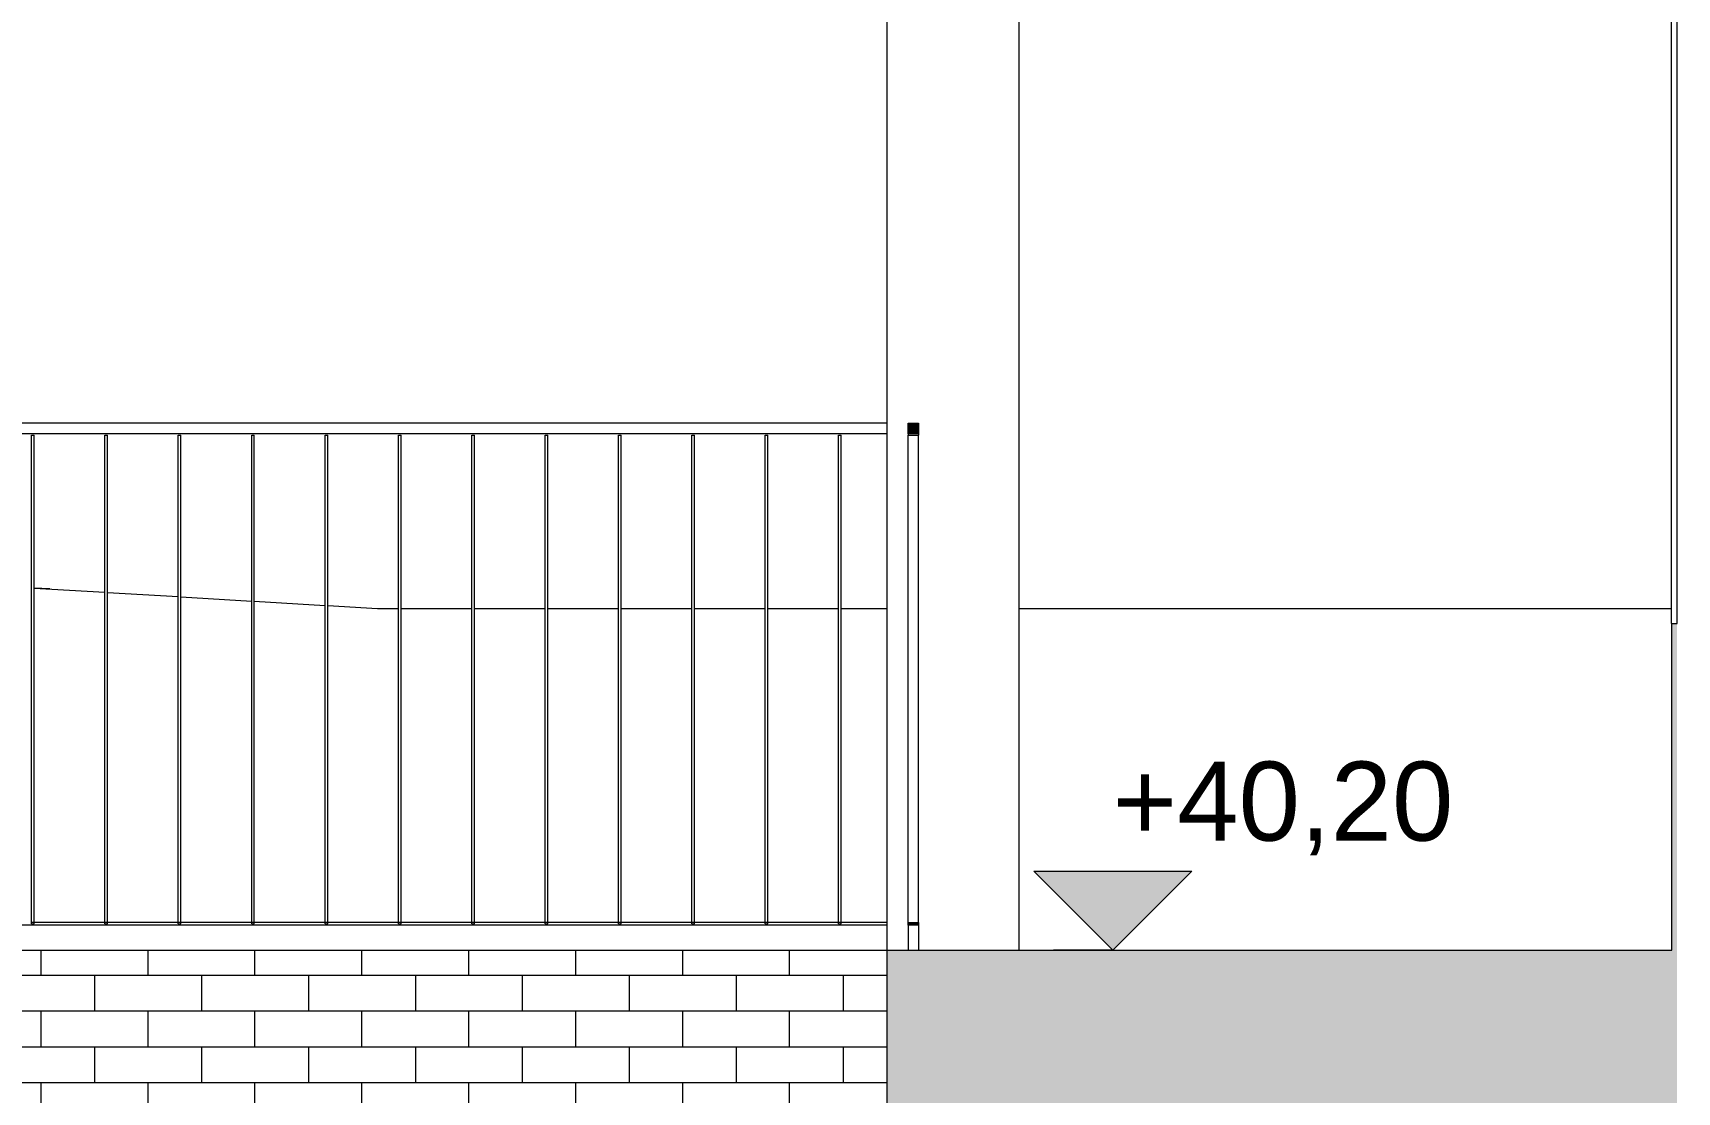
# Model space of a CAD drawing. Header units: metres. Extents: x -111189 to -108577, y -72951 to -72647.
# Drawn here: x -108987.712 to -108984.591, y -72944.997 to -72942.986 of the extents above; entities that cross this region are included whole.
import ezdxf

# ---------------------------------------------------------------- set-up
doc = ezdxf.new("R2010")
doc.units = ezdxf.units.M
doc.header["$MEASUREMENT"] = 0
for name, color, linetype in [('03 - LAJES', 7, 'Continuous'), ('05 - PAREDES..35', 7, 'Continuous'), ('06 - ESCADAS _ GUARDAS', 7, 'Continuous'), ('06 - FORRA', 7, 'Continuous'), ('07 - MUROS', 7, 'Continuous'), ('12 - COTAS GERAIS', 7, 'Continuous')]:
    doc.layers.add(name, color=color, linetype=linetype)
doc.styles.add('ESTILO_GERADO_7', font='')
doc.styles.get('ESTILO_GERADO_7').set_extended_font_data('Helvetica')
doc.dimstyles.new('ESTILO_GERADO__5', dxfattribs={"dimtxt": 0.15, "dimasz": 0.114, "dimexe": 0.18, "dimexo": 0.0625, "dimgap": 0, "dimtad": 1, "dimzin": 0, "dimdsep": 46, "dimtxsty": 'ESTILO_GERADO_7', "dimblk": 'ARROWHEAD_2', "dimblk1": 'ARROWHEAD_2', "dimblk2": 'ARROWHEAD_2', "dimcen": 0.09, "dimse1": 1, "dimse2": 1, "dimclrd": 7, "dimclre": 7, "dimclrt": 7, "dimadec": 0, "dimazin": 0, "dimtfac": 1, "dimtdec": 4, "dimtmove": 0, "dimatfit": 3, "dimfxl": 1, "dimtolj": 1, "dimtzin": 0, "dimarcsym": 0})

# ---------------------------------------------------------------- blocks, each defined once
blk = doc.blocks.new('Corte Elem_27_1', base_point=(-108818.3944, -72944.7073))
at = {"layer": '06 - ESCADAS _ GUARDAS', "linetype": 'Continuous', "lineweight": 13}
blk.add_hatch(color=251, dxfattribs=at).paths.add_polyline_path([(-108986.0305, -72943.7273), (-108986.0505, -72943.7273), (-108986.0505, -72943.7473), (-108986.0305, -72943.7473)])
at = {"layer": '06 - ESCADAS _ GUARDAS', "color": 7, "linetype": 'Continuous', "lineweight": 20}
for p, q in [((-108986.0505, -72943.7473), (-108986.0505, -72943.7273)), ((-108986.0505, -72943.7273), (-108986.0305, -72943.7273)), ((-108986.0305, -72943.7273), (-108986.0305, -72943.7473)), ((-108986.0305, -72943.7473), (-108986.0505, -72943.7473))]:
    blk.add_line(p, q, dxfattribs=at)
blk = doc.blocks.new('Corte Elem_69_1', base_point=(-108818.3944, -72944.7073))
at = {"layer": '07 - MUROS', "color": 251, "linetype": 'Continuous', "lineweight": 13}
for p, q in [((-108987.7095, -72944.0399), (-108987.5752, -72944.048)), ((-108987.6801, -72944.0417), (-108987.7095, -72944.0399)), ((-108987.5702, -72944.0483), (-108987.4359, -72944.0563)), ((-108987.4309, -72944.0566), (-108987.2966, -72944.0647)), ((-108987.2916, -72944.065), (-108987.1573, -72944.073)), ((-108987.1523, -72944.0733), (-108987.0578, -72944.079)), ((-108987.0578, -72944.079), (-108987.018, -72944.079)), ((-108987.013, -72944.079), (-108986.8788, -72944.079)), ((-108986.8738, -72944.079), (-108986.7395, -72944.079)), ((-108986.7345, -72944.079), (-108986.6002, -72944.079)), ((-108986.5952, -72944.079), (-108986.4609, -72944.079)), ((-108986.4559, -72944.079), (-108986.3216, -72944.079)), ((-108986.3166, -72944.079), (-108986.1823, -72944.079)), ((-108986.1773, -72944.079), (-108986.0905, -72944.079)), ((-108985.8405, -72944.079), (-108984.7162, -72944.079)), ((-108984.7223, -72944.079), (-108984.7162, -72944.079)), ((-108984.7162, -72944.079), (-108984.6011, -72944.0789))]:
    blk.add_line(p, q, dxfattribs=at)
blk = doc.blocks.new('*X567', base_point=(-108818.3944, -72944.7073))
at = {"color": 254, "linetype": 'Continuous', "lineweight": 13}
for p, q in [((-108987.6964, -72944.7753), (-108987.6964, -72944.7273)), ((-108987.4934, -72944.7753), (-108987.4934, -72944.7273)), ((-108987.2904, -72944.7753), (-108987.2904, -72944.7273)), ((-108987.0874, -72944.7753), (-108987.0874, -72944.7273)), ((-108986.8844, -72944.7753), (-108986.8844, -72944.7273)), ((-108986.6814, -72944.7753), (-108986.6814, -72944.7273)), ((-108986.4784, -72944.7753), (-108986.4784, -72944.7273)), ((-108986.2754, -72944.7753), (-108986.2754, -72944.7273)), ((-108987.6964, -72944.7753), (-108987.8994, -72944.7753)), ((-108987.4934, -72944.7753), (-108987.6964, -72944.7753)), ((-108987.5949, -72944.7753), (-108987.5949, -72944.8433)), ((-108987.2904, -72944.7753), (-108987.4934, -72944.7753)), ((-108987.3919, -72944.7753), (-108987.3919, -72944.8433)), ((-108987.0874, -72944.7753), (-108987.2904, -72944.7753)), ((-108987.1889, -72944.7753), (-108987.1889, -72944.8433)), ((-108986.8844, -72944.7753), (-108987.0874, -72944.7753)), ((-108986.9859, -72944.7753), (-108986.9859, -72944.8433)), ((-108986.6814, -72944.7753), (-108986.8844, -72944.7753)), ((-108986.7829, -72944.7753), (-108986.7829, -72944.8433)), ((-108986.4784, -72944.7753), (-108986.6814, -72944.7753)), ((-108986.5799, -72944.7753), (-108986.5799, -72944.8433)), ((-108986.2754, -72944.7753), (-108986.4784, -72944.7753)), ((-108986.3769, -72944.7753), (-108986.3769, -72944.8433)), ((-108986.0905, -72944.7753), (-108986.2754, -72944.7753)), ((-108986.1739, -72944.7753), (-108986.1739, -72944.8433)), ((-108987.6964, -72944.8433), (-108987.8994, -72944.8433)), ((-108987.4934, -72944.8433), (-108987.6964, -72944.8433)), ((-108987.6964, -72944.9113), (-108987.6964, -72944.8433)), ((-108987.2904, -72944.8433), (-108987.4934, -72944.8433)), ((-108987.4934, -72944.9113), (-108987.4934, -72944.8433)), ((-108987.0874, -72944.8433), (-108987.2904, -72944.8433)), ((-108987.2904, -72944.9113), (-108987.2904, -72944.8433)), ((-108986.8844, -72944.8433), (-108987.0874, -72944.8433)), ((-108987.0874, -72944.9113), (-108987.0874, -72944.8433)), ((-108986.6814, -72944.8433), (-108986.8844, -72944.8433)), ((-108986.8844, -72944.9113), (-108986.8844, -72944.8433)), ((-108986.4784, -72944.8433), (-108986.6814, -72944.8433)), ((-108986.6814, -72944.9113), (-108986.6814, -72944.8433)), ((-108986.2754, -72944.8433), (-108986.4784, -72944.8433)), ((-108986.4784, -72944.9113), (-108986.4784, -72944.8433)), ((-108986.0905, -72944.8433), (-108986.2754, -72944.8433)), ((-108986.2754, -72944.9113), (-108986.2754, -72944.8433)), ((-108987.6964, -72944.9113), (-108987.8994, -72944.9113)), ((-108987.4934, -72944.9113), (-108987.6964, -72944.9113)), ((-108987.5949, -72944.9113), (-108987.5949, -72944.9793)), ((-108987.2904, -72944.9113), (-108987.4934, -72944.9113)), ((-108987.3919, -72944.9113), (-108987.3919, -72944.9793)), ((-108987.0874, -72944.9113), (-108987.2904, -72944.9113)), ((-108987.1889, -72944.9113), (-108987.1889, -72944.9793)), ((-108986.8844, -72944.9113), (-108987.0874, -72944.9113)), ((-108986.9859, -72944.9113), (-108986.9859, -72944.9793)), ((-108986.6814, -72944.9113), (-108986.8844, -72944.9113)), ((-108986.7829, -72944.9113), (-108986.7829, -72944.9793)), ((-108986.4784, -72944.9113), (-108986.6814, -72944.9113)), ((-108986.5799, -72944.9113), (-108986.5799, -72944.9793)), ((-108986.2754, -72944.9113), (-108986.4784, -72944.9113)), ((-108986.3769, -72944.9113), (-108986.3769, -72944.9793)), ((-108986.0905, -72944.9113), (-108986.2754, -72944.9113)), ((-108986.1739, -72944.9113), (-108986.1739, -72944.9793)), ((-108987.6964, -72944.9793), (-108987.8994, -72944.9793)), ((-108987.4934, -72944.9793), (-108987.6964, -72944.9793)), ((-108987.6964, -72945.0473), (-108987.6964, -72944.9793)), ((-108987.2904, -72944.9793), (-108987.4934, -72944.9793)), ((-108987.4934, -72945.0473), (-108987.4934, -72944.9793)), ((-108987.0874, -72944.9793), (-108987.2904, -72944.9793)), ((-108987.2904, -72945.0473), (-108987.2904, -72944.9793)), ((-108986.8844, -72944.9793), (-108987.0874, -72944.9793)), ((-108987.0874, -72945.0473), (-108987.0874, -72944.9793)), ((-108986.6814, -72944.9793), (-108986.8844, -72944.9793)), ((-108986.8844, -72945.0473), (-108986.8844, -72944.9793)), ((-108986.4784, -72944.9793), (-108986.6814, -72944.9793)), ((-108986.6814, -72945.0473), (-108986.6814, -72944.9793)), ((-108986.2754, -72944.9793), (-108986.4784, -72944.9793)), ((-108986.4784, -72945.0473), (-108986.4784, -72944.9793)), ((-108986.0905, -72944.9793), (-108986.2754, -72944.9793)), ((-108986.2754, -72945.0473), (-108986.2754, -72944.9793))]:
    blk.add_line(p, q, dxfattribs=at)
blk = doc.blocks.new('Corte Elem_81_1', base_point=(-108818.3944, -72944.7073))
at = {"color": 7, "linetype": 'Continuous', "lineweight": 13}
blk.add_line((-108989.3552, -72944.7273), (-108986.0905, -72944.7273), dxfattribs=at)
at = {"lineweight": 0}
blk.add_blockref('*X567', (-108818.3944, -72944.7073), dxfattribs=at)
blk = doc.blocks.new('Corte Elem_82_1', base_point=(-108818.3944, -72944.7073))
at = {"layer": '06 - ESCADAS _ GUARDAS', "color": 7, "linetype": 'Continuous', "lineweight": 13}
for p, q in [((-108986.0505, -72943.7473), (-108986.0505, -72943.7498)), ((-108986.0305, -72943.7473), (-108986.0305, -72943.7498)), ((-108986.0505, -72944.6798), (-108986.0505, -72944.7273)), ((-108986.0305, -72944.6798), (-108986.0305, -72944.7273))]:
    blk.add_line(p, q, dxfattribs=at)
blk = doc.blocks.new('Corte Elem_83_1', base_point=(-108818.3944, -72944.7073))
at = {"layer": '06 - FORRA', "linetype": 'Continuous', "lineweight": 13}
blk.add_hatch(color=251, dxfattribs=at).paths.add_polyline_path([(-108984.6005, -72944.1073), (-108984.6005, -72944.7273), (-108984.5905, -72944.7273), (-108984.5905, -72944.1073)])
at = {"layer": '06 - FORRA', "color": 7, "linetype": 'Continuous', "lineweight": 20}
for p, q in [((-108984.6005, -72944.1073), (-108984.5905, -72944.1073)), ((-108984.6005, -72944.7273), (-108984.6005, -72944.1073))]:
    blk.add_line(p, q, dxfattribs=at)
blk = doc.blocks.new('Corte Elem_85_1', base_point=(-108818.3944, -72944.7073))
at = {"layer": '05 - PAREDES..35', "color": 7, "linetype": 'Continuous', "lineweight": 13}
for p, q in [((-108986.0905, -72944.7273), (-108986.0905, -72942.0956)), ((-108985.8405, -72942.7273), (-108985.8405, -72944.7273))]:
    blk.add_line(p, q, dxfattribs=at)
blk = doc.blocks.new('Corte Elem_90_1', base_point=(-108818.3944, -72944.7073))
at = {"layer": '06 - ESCADAS _ GUARDAS', "color": 7, "linetype": 'Continuous', "lineweight": 13}
for p, q in [((-108986.0905, -72943.7273), (-108989.3835, -72943.7273)), ((-108986.0905, -72943.7473), (-108989.3635, -72943.7473))]:
    blk.add_line(p, q, dxfattribs=at)
blk = doc.blocks.new('Corte Elem_91_1', base_point=(-108818.3944, -72944.7073))
at = {"layer": '06 - ESCADAS _ GUARDAS', "color": 7, "linetype": 'Continuous', "lineweight": 13}
for p, q in [((-108986.0905, -72944.6798), (-108989.3552, -72944.6798)), ((-108987.7095, -72944.6748), (-108987.7145, -72944.6748)), ((-108987.5752, -72944.6748), (-108987.7095, -72944.6748)), ((-108987.5702, -72944.6748), (-108987.5752, -72944.6748)), ((-108987.4359, -72944.6748), (-108987.5702, -72944.6748)), ((-108987.4309, -72944.6748), (-108987.4359, -72944.6748)), ((-108987.2966, -72944.6748), (-108987.4309, -72944.6748)), ((-108987.2916, -72944.6748), (-108987.2966, -72944.6748)), ((-108987.1573, -72944.6748), (-108987.2916, -72944.6748)), ((-108987.1523, -72944.6748), (-108987.1573, -72944.6748)), ((-108987.018, -72944.6748), (-108987.1523, -72944.6748)), ((-108987.013, -72944.6748), (-108987.018, -72944.6748)), ((-108986.8788, -72944.6748), (-108987.013, -72944.6748)), ((-108986.8738, -72944.6748), (-108986.8788, -72944.6748)), ((-108986.7395, -72944.6748), (-108986.8738, -72944.6748)), ((-108986.7345, -72944.6748), (-108986.7395, -72944.6748)), ((-108986.6002, -72944.6748), (-108986.7345, -72944.6748)), ((-108986.5952, -72944.6748), (-108986.6002, -72944.6748)), ((-108986.4609, -72944.6748), (-108986.5952, -72944.6748)), ((-108986.4559, -72944.6748), (-108986.4609, -72944.6748)), ((-108986.3216, -72944.6748), (-108986.4559, -72944.6748)), ((-108986.3166, -72944.6748), (-108986.3216, -72944.6748)), ((-108986.1823, -72944.6748), (-108986.3166, -72944.6748)), ((-108986.1773, -72944.6748), (-108986.1823, -72944.6748)), ((-108986.0905, -72944.6748), (-108986.1773, -72944.6748))]:
    blk.add_line(p, q, dxfattribs=at)
blk = doc.blocks.new('Corte Elem_97_1', base_point=(-108818.3944, -72944.7073))
at = {"layer": '06 - ESCADAS _ GUARDAS', "color": 7, "linetype": 'Continuous', "lineweight": 13}
for p, q in [((-108986.1823, -72943.7498), (-108986.1773, -72943.7498)), ((-108986.1823, -72944.6748), (-108986.1823, -72943.7498)), ((-108986.1773, -72944.6748), (-108986.1773, -72943.7498)), ((-108986.1823, -72944.6773), (-108986.1823, -72944.6748)), ((-108986.1823, -72944.6773), (-108986.1773, -72944.6773)), ((-108986.1773, -72944.6773), (-108986.1773, -72944.6748))]:
    blk.add_line(p, q, dxfattribs=at)
blk = doc.blocks.new('Corte Elem_98_1', base_point=(-108818.3944, -72944.7073))
at = {"layer": '06 - ESCADAS _ GUARDAS', "color": 7, "linetype": 'Continuous', "lineweight": 13}
for p, q in [((-108986.3216, -72943.7498), (-108986.3166, -72943.7498)), ((-108986.3216, -72944.6748), (-108986.3216, -72943.7498)), ((-108986.3166, -72944.6748), (-108986.3166, -72943.7498)), ((-108986.3216, -72944.6773), (-108986.3216, -72944.6748)), ((-108986.3216, -72944.6773), (-108986.3166, -72944.6773)), ((-108986.3166, -72944.6773), (-108986.3166, -72944.6748))]:
    blk.add_line(p, q, dxfattribs=at)
blk = doc.blocks.new('Corte Elem_99_1', base_point=(-108818.3944, -72944.7073))
at = {"layer": '06 - ESCADAS _ GUARDAS', "color": 7, "linetype": 'Continuous', "lineweight": 13}
for p, q in [((-108986.4609, -72943.7498), (-108986.4559, -72943.7498)), ((-108986.4609, -72944.6748), (-108986.4609, -72943.7498)), ((-108986.4559, -72944.6748), (-108986.4559, -72943.7498)), ((-108986.4609, -72944.6773), (-108986.4609, -72944.6748)), ((-108986.4609, -72944.6773), (-108986.4559, -72944.6773)), ((-108986.4559, -72944.6773), (-108986.4559, -72944.6748))]:
    blk.add_line(p, q, dxfattribs=at)
blk = doc.blocks.new('Corte Elem_100_1', base_point=(-108818.3944, -72944.7073))
at = {"layer": '06 - ESCADAS _ GUARDAS', "color": 7, "linetype": 'Continuous', "lineweight": 13}
for p, q in [((-108986.6002, -72943.7498), (-108986.5952, -72943.7498)), ((-108986.6002, -72944.6748), (-108986.6002, -72943.7498)), ((-108986.5952, -72944.6748), (-108986.5952, -72943.7498)), ((-108986.6002, -72944.6773), (-108986.6002, -72944.6748)), ((-108986.6002, -72944.6773), (-108986.5952, -72944.6773)), ((-108986.5952, -72944.6773), (-108986.5952, -72944.6748))]:
    blk.add_line(p, q, dxfattribs=at)
blk = doc.blocks.new('Corte Elem_101_1', base_point=(-108818.3944, -72944.7073))
at = {"layer": '06 - ESCADAS _ GUARDAS', "color": 7, "linetype": 'Continuous', "lineweight": 13}
for p, q in [((-108986.7395, -72943.7498), (-108986.7345, -72943.7498)), ((-108986.7395, -72944.6748), (-108986.7395, -72943.7498)), ((-108986.7345, -72944.6748), (-108986.7345, -72943.7498)), ((-108986.7395, -72944.6773), (-108986.7395, -72944.6748)), ((-108986.7395, -72944.6773), (-108986.7345, -72944.6773)), ((-108986.7345, -72944.6773), (-108986.7345, -72944.6748))]:
    blk.add_line(p, q, dxfattribs=at)
blk = doc.blocks.new('Corte Elem_102_1', base_point=(-108818.3944, -72944.7073))
at = {"layer": '06 - ESCADAS _ GUARDAS', "color": 7, "linetype": 'Continuous', "lineweight": 13}
for p, q in [((-108986.8788, -72943.7498), (-108986.8738, -72943.7498)), ((-108986.8788, -72944.6748), (-108986.8788, -72943.7498)), ((-108986.8738, -72944.6748), (-108986.8738, -72943.7498)), ((-108986.8788, -72944.6773), (-108986.8788, -72944.6748)), ((-108986.8788, -72944.6773), (-108986.8738, -72944.6773)), ((-108986.8738, -72944.6773), (-108986.8738, -72944.6748))]:
    blk.add_line(p, q, dxfattribs=at)
blk = doc.blocks.new('Corte Elem_103_1', base_point=(-108818.3944, -72944.7073))
at = {"layer": '06 - ESCADAS _ GUARDAS', "color": 7, "linetype": 'Continuous', "lineweight": 13}
for p, q in [((-108987.018, -72943.7498), (-108987.013, -72943.7498)), ((-108987.018, -72944.6748), (-108987.018, -72943.7498)), ((-108987.013, -72944.6748), (-108987.013, -72943.7498)), ((-108987.018, -72944.6773), (-108987.018, -72944.6748)), ((-108987.018, -72944.6773), (-108987.013, -72944.6773)), ((-108987.013, -72944.6773), (-108987.013, -72944.6748))]:
    blk.add_line(p, q, dxfattribs=at)
blk = doc.blocks.new('Corte Elem_104_1', base_point=(-108818.3944, -72944.7073))
at = {"layer": '06 - ESCADAS _ GUARDAS', "color": 7, "linetype": 'Continuous', "lineweight": 13}
for p, q in [((-108987.1573, -72943.7498), (-108987.1523, -72943.7498)), ((-108987.1573, -72944.6748), (-108987.1573, -72943.7498)), ((-108987.1523, -72944.6748), (-108987.1523, -72943.7498)), ((-108987.1573, -72944.6773), (-108987.1573, -72944.6748)), ((-108987.1573, -72944.6773), (-108987.1523, -72944.6773)), ((-108987.1523, -72944.6773), (-108987.1523, -72944.6748))]:
    blk.add_line(p, q, dxfattribs=at)
blk = doc.blocks.new('Corte Elem_105_1', base_point=(-108818.3944, -72944.7073))
at = {"layer": '06 - ESCADAS _ GUARDAS', "color": 7, "linetype": 'Continuous', "lineweight": 13}
for p, q in [((-108987.2966, -72943.7498), (-108987.2916, -72943.7498)), ((-108987.2966, -72944.6748), (-108987.2966, -72943.7498)), ((-108987.2916, -72944.6748), (-108987.2916, -72943.7498)), ((-108987.2966, -72944.6773), (-108987.2966, -72944.6748)), ((-108987.2966, -72944.6773), (-108987.2916, -72944.6773)), ((-108987.2916, -72944.6773), (-108987.2916, -72944.6748))]:
    blk.add_line(p, q, dxfattribs=at)
blk = doc.blocks.new('Corte Elem_106_1', base_point=(-108818.3944, -72944.7073))
at = {"layer": '06 - ESCADAS _ GUARDAS', "color": 7, "linetype": 'Continuous', "lineweight": 13}
for p, q in [((-108987.4359, -72943.7498), (-108987.4309, -72943.7498)), ((-108987.4359, -72944.6748), (-108987.4359, -72943.7498)), ((-108987.4309, -72944.6748), (-108987.4309, -72943.7498)), ((-108987.4359, -72944.6773), (-108987.4359, -72944.6748)), ((-108987.4359, -72944.6773), (-108987.4309, -72944.6773)), ((-108987.4309, -72944.6773), (-108987.4309, -72944.6748))]:
    blk.add_line(p, q, dxfattribs=at)
blk = doc.blocks.new('Corte Elem_107_1', base_point=(-108818.3944, -72944.7073))
at = {"layer": '06 - ESCADAS _ GUARDAS', "color": 7, "linetype": 'Continuous', "lineweight": 13}
for p, q in [((-108987.5752, -72943.7498), (-108987.5702, -72943.7498)), ((-108987.5752, -72944.6748), (-108987.5752, -72943.7498)), ((-108987.5702, -72944.6748), (-108987.5702, -72943.7498)), ((-108987.5752, -72944.6773), (-108987.5752, -72944.6748)), ((-108987.5752, -72944.6773), (-108987.5702, -72944.6773)), ((-108987.5702, -72944.6773), (-108987.5702, -72944.6748))]:
    blk.add_line(p, q, dxfattribs=at)
blk = doc.blocks.new('Corte Elem_108_1', base_point=(-108818.3944, -72944.7073))
at = {"layer": '06 - ESCADAS _ GUARDAS', "color": 7, "linetype": 'Continuous', "lineweight": 13}
for p, q in [((-108987.7145, -72943.7498), (-108987.7095, -72943.7498)), ((-108987.7145, -72944.6748), (-108987.7145, -72943.7498)), ((-108987.7095, -72944.6748), (-108987.7095, -72943.7498)), ((-108987.7145, -72944.6773), (-108987.7145, -72944.6748)), ((-108987.7145, -72944.6773), (-108987.7095, -72944.6773)), ((-108987.7095, -72944.6773), (-108987.7095, -72944.6748))]:
    blk.add_line(p, q, dxfattribs=at)
blk = doc.blocks.new('Corte Elem_150_1', base_point=(-108818.3944, -72944.7073))
at = {"layer": '06 - FORRA', "color": 7, "linetype": 'Continuous', "lineweight": 13}
for p, q in [((-108984.6011, -72944.1073), (-108984.6011, -72942.618)), ((-108984.5911, -72942.7165), (-108984.5911, -72944.1073)), ((-108984.6005, -72944.1073), (-108984.6011, -72944.1073))]:
    blk.add_line(p, q, dxfattribs=at)
blk = doc.blocks.new('Corte Elem_161_1', base_point=(-108818.3944, -72944.7073))
at = {"layer": '06 - ESCADAS _ GUARDAS', "linetype": 'Continuous', "lineweight": 13}
blk.add_hatch(color=251, dxfattribs=at).paths.add_polyline_path([(-108986.0305, -72944.6748), (-108986.0505, -72944.6748), (-108986.0505, -72944.6798), (-108986.0305, -72944.6798)])
at = {"layer": '06 - ESCADAS _ GUARDAS', "color": 7, "linetype": 'Continuous', "lineweight": 20}
for p, q in [((-108986.0505, -72944.6798), (-108986.0505, -72944.6748)), ((-108986.0505, -72944.6748), (-108986.0305, -72944.6748)), ((-108986.0305, -72944.6798), (-108986.0505, -72944.6798)), ((-108986.0305, -72944.6748), (-108986.0305, -72944.6798))]:
    blk.add_line(p, q, dxfattribs=at)
blk = doc.blocks.new('Corte Elem_164_1', base_point=(-108818.3944, -72944.7073))
at = {"layer": '03 - LAJES', "linetype": 'Continuous', "lineweight": 13}
blk.add_hatch(color=251, dxfattribs=at).paths.add_polyline_path([(-108986.0905, -72945.1273), (-108984.5905, -72945.1273), (-108984.5905, -72944.7273), (-108986.0905, -72944.7273)])
at = {"layer": '03 - LAJES', "color": 7, "linetype": 'Continuous', "lineweight": 20}
for p, q in [((-108986.0905, -72945.1273), (-108986.0905, -72944.7273)), ((-108986.0905, -72944.7273), (-108984.6005, -72944.7273)), ((-108984.5905, -72945.1273), (-108986.0905, -72945.1273))]:
    blk.add_line(p, q, dxfattribs=at)
blk = doc.blocks.new('Corte Elem_165_1', base_point=(-108818.3944, -72944.7073))
at = {"layer": '06 - ESCADAS _ GUARDAS', "color": 7, "linetype": 'Continuous', "lineweight": 13}
for p, q in [((-108986.0505, -72943.7498), (-108986.0305, -72943.7498)), ((-108986.0505, -72944.6748), (-108986.0505, -72943.7498)), ((-108986.0305, -72944.6748), (-108986.0305, -72943.7498))]:
    blk.add_line(p, q, dxfattribs=at)
blk = doc.blocks.new('*D685', base_point=(-108818.3944, -72944.7073))
at = {"layer": '12 - COTAS GERAIS', "color": 7, "linetype": 'Continuous', "lineweight": 5, "transparency": 16777216}
for p, q in [((-108977.5241, -72941.7506), (-108977.6741, -72941.664)), ((-108977.4866, -72941.7073), (-108977.7116, -72941.7073)), ((-108977.5991, -72944.7073), (-108977.5991, -72941.7073)), ((-108977.6741, -72944.664), (-108977.5241, -72944.7506)), ((-108977.4866, -72944.7073), (-108977.7116, -72944.7073)), ((-108977.5991, -72944.7807), (-108977.5991, -72944.7073))]:
    blk.add_line(p, q, dxfattribs=at)
at = {"layer": '12 - COTAS GERAIS', "color": 7, "lineweight": 5, "transparency": 16777216, "insert": (-108977.6291, -72943.4134), "char_height": 0.15, "attachment_point": 7, "rotation": 90, "style": 'ESTILO_GERADO_7'}
blk.add_mtext('\\A1;{\\pql;\\fHelvetica|b0|i0|c0|p0;\\W1.000000;3,00}', dxfattribs=at)
blk = doc.blocks.new('ARROWHEAD_2')
at = {"color": 0, "linetype": 'Continuous', "lineweight": 0}
for p, q in [((-0.378, -0.655), (0.378, 0.655)), ((0, 0), (-1, 0))]:
    blk.add_line(p, q, dxfattribs=at)
blk = doc.blocks.new('*D691', base_point=(-108818.3944, -72944.7073))
at = {"layer": '12 - COTAS GERAIS', "color": 7, "linetype": 'Continuous', "lineweight": 5, "transparency": 16777216}
for p, q in [((-108981.4061, -72941.664), (-108981.2561, -72941.7506)), ((-108981.2186, -72941.7073), (-108981.4436, -72941.7073)), ((-108981.3311, -72944.7073), (-108981.3311, -72941.7073)), ((-108981.4061, -72944.664), (-108981.2561, -72944.7506)), ((-108981.2186, -72944.7073), (-108981.4436, -72944.7073)), ((-108981.3311, -72944.7807), (-108981.3311, -72944.7073))]:
    blk.add_line(p, q, dxfattribs=at)
at = {"layer": '12 - COTAS GERAIS', "color": 7, "lineweight": 5, "transparency": 16777216, "char_height": 0.15, "attachment_point": 7, "rotation": 90, "style": 'ESTILO_GERADO_7'}
for s, insert in [('\\A1;{\\pql;\\fHelvetica|b0|i0|c0|p0;\\W1.000000;0,35}', (-108981.3611, -72942.1628)), ('\\A1;{\\pql;\\fHelvetica|b0|i0|c0|p0;\\W1.000000;3,00}', (-108981.3611, -72943.4134))]:
    blk.add_mtext(s, dxfattribs=dict(at, insert=insert))
blk = doc.blocks.new('Cota_3_1', base_point=(-108985.6619, -72944.7273))
at = {"layer": '12 - COTAS GERAIS', "linetype": 'Continuous', "lineweight": 5}
blk.add_hatch(color=7, dxfattribs=at).paths.add_polyline_path([(-108985.6619, -72944.7273), (-108985.5119, -72944.5773), (-108985.8119, -72944.5773)])
at = {"layer": '12 - COTAS GERAIS', "color": 7, "linetype": 'Continuous', "lineweight": 5}
for p, q in [((-108985.6619, -72944.7273), (-108985.8119, -72944.5773)), ((-108985.8119, -72944.5773), (-108985.5119, -72944.5773)), ((-108985.5119, -72944.5773), (-108985.6619, -72944.7273)), ((-108985.6619, -72944.7273), (-108985.7744, -72944.7273)), ((-108985.6619, -72944.7273), (-108985.5494, -72944.7273))]:
    blk.add_line(p, q, dxfattribs=at)
at = {"layer": '12 - COTAS GERAIS', "color": 7, "lineweight": 5, "insert": (-108985.6619, -72944.5473), "char_height": 0.15, "attachment_point": 7, "style": 'ESTILO_GERADO_7'}
blk.add_mtext('\\A1;{\\pql;\\fHelvetica|b0|i0|c0|p0;\\W1.000000;+40,20}', dxfattribs=at)

msp = doc.modelspace()

# ---------------------------------------------------------------- block references
at = {"lineweight": 0}
msp.add_blockref('Corte Elem_81_1', (-108818.3944, -72944.7073), dxfattribs=at)
at = {"layer": '03 - LAJES', "lineweight": 0}
msp.add_blockref('Corte Elem_164_1', (-108818.3944, -72944.7073), dxfattribs=at)
at = {"layer": '05 - PAREDES..35', "lineweight": 0}
msp.add_blockref('Corte Elem_85_1', (-108818.3944, -72944.7073), dxfattribs=at)
at = {"layer": '06 - ESCADAS _ GUARDAS', "lineweight": 0}
for name in ['Corte Elem_90_1', 'Corte Elem_27_1', 'Corte Elem_108_1', 'Corte Elem_107_1', 'Corte Elem_106_1', 'Corte Elem_105_1', 'Corte Elem_104_1', 'Corte Elem_103_1', 'Corte Elem_102_1', 'Corte Elem_101_1', 'Corte Elem_100_1', 'Corte Elem_99_1', 'Corte Elem_98_1', 'Corte Elem_97_1', 'Corte Elem_82_1', 'Corte Elem_165_1', 'Corte Elem_91_1', 'Corte Elem_161_1']:
    msp.add_blockref(name, (-108818.3944, -72944.7073), dxfattribs=at)
at = {"layer": '06 - FORRA', "lineweight": 0}
for name in ['Corte Elem_150_1', 'Corte Elem_83_1']:
    msp.add_blockref(name, (-108818.3944, -72944.7073), dxfattribs=at)
at = {"layer": '07 - MUROS', "lineweight": 0}
msp.add_blockref('Corte Elem_69_1', (-108818.3944, -72944.7073), dxfattribs=at)
at = {"layer": '12 - COTAS GERAIS', "color": 7, "linetype": 'Continuous', "lineweight": 5}
msp.add_blockref('Cota_3_1', (-108985.6619, -72944.7273), dxfattribs=at)

# ---------------------------------------------------------------- dimensions: what is measured, and where the dimension line sits
for base, picture, middle in [((-108977.5991, -72941.7073), '*D685', (-108977.7041, -72943.2192)), ((-108981.3311, -72941.7073), '*D691', (-108981.4361, -72943.2192))]:
    dim = msp.add_linear_dim(base=base, p1=(-108990.901, -72944.7073), p2=(-108979.6155, -72941.7073), angle=90, dimstyle='ESTILO_GERADO__5', dxfattribs=at)
    dim.commit()
    dim.dimension.update_dxf_attribs({"geometry": picture, "text_midpoint": middle, "dimtype": 160, "text_rotation": 90})

doc.saveas('drawing.dxf')
